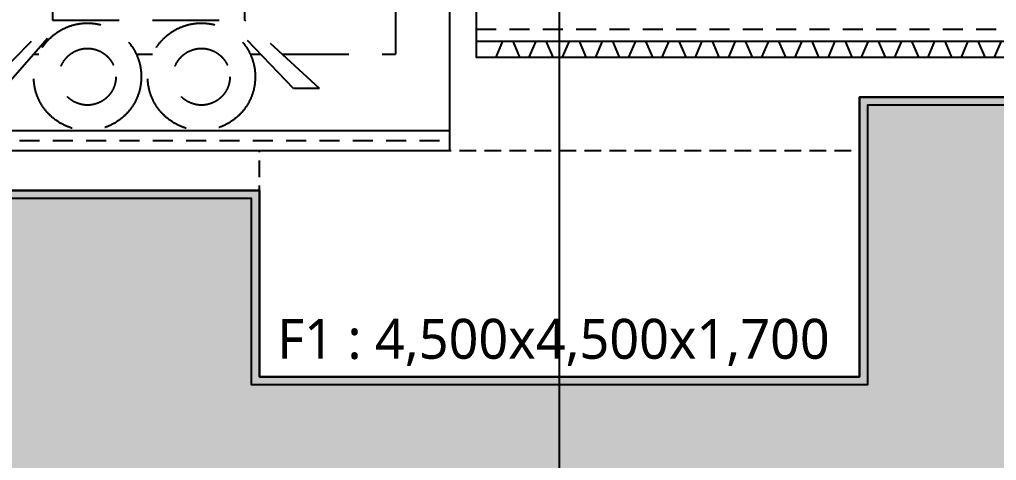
# Model space of a CAD drawing. Header units: millimetres. Extents: x 35054840 to 35483341, y -1288013 to -991013.
# Drawn here: x 35256186 to 35263512, y -1242370 to -1239060 of the extents above; entities that cross this region are included whole.
import ezdxf

# ---------------------------------------------------------------- set-up
doc = ezdxf.new("R2010")
doc.units = ezdxf.units.MM
doc.header["$LTSCALE"] = 1000
doc.header["$MEASUREMENT"] = 0
for name, pattern in [('DASHED', [0.75, 0.5, -0.25]), ('HID', [2.5, 1.5, -1]), ('HIDDEN2', [0.1875, 0.125, -0.0625])]:
    doc.linetypes.add(name, pattern=pattern)
doc.layers.get('0').update_dxf_attribs({"linetype": 'CONTINUOUS'})
doc.layers.get('Defpoints').update_dxf_attribs({"color": 161, "linetype": 'CONTINUOUS'})
for name, color, linetype in [('_LIBR', 1, 'CONTINUOUS'), ('A0-000 XR 단면도$0$250', 250, 'CONTINUOUS'), ('cen', 1, 'CONTINUOUS'), ('con', 2, 'CONTINUOUS'), ('FIN', 9, 'CONTINUOUS'), ('KZ_횡단_계획선', 3, 'CONTINUOUS'), ('SASAC 도면명', 2, 'CONTINUOUS'), ('wire-meshes', 1, 'CONTINUOUS'), ('배수판', 5, 'CONTINUOUS'), ('초평탄', 4, 'CONTINUOUS')]:
    doc.layers.add(name, color=color, linetype=linetype)
doc.layers.add('Defpionits(Foundation)', color=161, linetype='HIDDEN2', plot=False)
doc.styles.add('TE', font='malgun_0.ttf')

# ---------------------------------------------------------------- blocks, each defined once
blk = doc.blocks.new('sdfsgdfdfg')
at = {"layer": 'cen', "ltscale": 0.1}
blk.add_line((34618149.3, -327808.7), (34618149.3, -240915.8), dxfattribs=at)
blk = doc.blocks.new('A$C203B301E')
at = {"layer": '_LIBR', "linetype": 'DASHED'}
for p, q in [((8298.2, 3162.3), (8298.2, 571.8)), ((5727.5, 1000.4), (5727.5, 827.7)), ((7166.5, 1000.4), (7166.5, 827.7)), ((5218.1, 315.3), (5727.5, 829.4)), ((5359.2, 315.3), (5807.7, 827.7)), ((5727.5, 827.7), (7166.5, 827.7)), ((7534.8, 315.3), (7043, 827.7)), ((7730.4, 315.3), (7166.5, 829.4)), ((5583.7, 571.8), (5623.1, 571.8)), ((6355.3, 571.8), (6477.9, 571.8)), ((7210.1, 571.8), (7288.6, 571.8)), ((7449.1, 571.8), (8298.2, 571.8)), ((7730.4, 315.3), (7534.8, 315.3))]:
    blk.add_line(p, q, dxfattribs=at)
for centre, radius in [((5989.2, 403.1), 403.1), ((6844, 403.1), 403.1), ((5989.2, 403.1), 213), ((6844, 403.1), 213)]:
    blk.add_circle(centre, radius, dxfattribs=at)
blk = doc.blocks.new('종단면-기초')
at = {"layer": 'Defpionits(Foundation)'}
blk.add_lwpolyline([(28425, 0), (32925, 0), (32925, -1700), (28425, -1700)], close=True, dxfattribs=at)
at = {"layer": 'Defpionits(Foundation)', "ltscale": 100, "style": 'TE'}
blk.add_text('F1 : 4,500x4,500x1,700', height=300, dxfattribs=at).set_placement((28556.3, -1564.2))

msp = doc.modelspace()

# ---------------------------------------------------------------- hatches: boundary and pattern name
at = {"layer": 'A0-000 XR 단면도$0$250', "ltscale": 0.5}
h = msp.add_hatch(dxfattribs=at)
h.set_pattern_fill('DOTS', color=256, scale=10000)
h.paths.add_polyline_path([(35365540.7, -1228943), (35350034.8, -1228943), (35341932.6, -1228793), (35338216.3, -1228793), (35338216.3, -1228593), (35338186.3, -1228593), (35338186.3, -1241343), (35332186.3, -1241343), (35332186.3, -1239843), (35323186.3, -1239843), (35323186.3, -1241043), (35318286.3, -1241043), (35318286.3, -1239643), (35312361.3, -1239643), (35312361.3, -1241043), (35307561.3, -1241043), (35307561.3, -1239643), (35295636.3, -1239643), (35295636.3, -1241043), (35290836.3, -1241043), (35290836.3, -1239643), (35284486.3, -1239643), (35284486.3, -1241043), (35279986.3, -1241043), (35279986.3, -1239643), (35273486.3, -1239643), (35273486.3, -1241043), (35268986.3, -1241043), (35268986.3, -1239643), (35262486.3, -1239643), (35262486.3, -1241743), (35257986.3, -1241743), (35257986.3, -1240343), (35251686.3, -1240343), (35251686.3, -1242043), (35246786.3, -1242043), (35246786.3, -1240343), (35235761.3, -1240343), (35235761.3, -1241743), (35229561.3, -1241743), (35229561.3, -1240043), (35233486.3, -1240043), (35233486.3, -1239893), (35229561.3, -1239893), (35219391.1, -1240983), (35178527, -1240983), (35178527, -1254393), (35381393.9, -1254393), (35381388.6, -1228943)])

# ---------------------------------------------------------------- linework, layer by layer
at = {"layer": 'con', "ltscale": 0.1, "elevation": 1}
for points in [[(35259411.3, -1238793), (35259611.3, -1238793), (35259611.3, -1239343), (35337386.3, -1239343), (35337386.3, -1228743), (35310811.3, -1228743)], [(35259411.3, -1238793), (35259411.3, -1240043)], [(35268986.3, -1241043), (35268986.3, -1239643), (35262486.3, -1239643)], [(35262486.3, -1241743), (35262486.3, -1239643)]]:
    msp.add_lwpolyline(points, dxfattribs=at)
at = {"layer": 'con', "ltscale": 1000, "elevation": 1}
for points in [[(35235761.3, -1241743), (35229561.3, -1241743), (35229561.3, -1240043), (35233486.3, -1240043), (35233486.3, -1239893), (35233686.3, -1239893), (35233686.3, -1240043), (35259411.3, -1240043)], [(35251686.3, -1242043), (35251686.3, -1240343), (35257986.3, -1240343)], [(35257986.3, -1240343), (35257986.3, -1241743)], [(35257986.3, -1241743), (35262486.3, -1241743)]]:
    msp.add_lwpolyline(points, dxfattribs=at)
at = {"layer": 'Defpoints', "elevation": 1}
msp.add_lwpolyline([(35273486.3, -1241043), (35268986.3, -1241043), (35268986.3, -1239643), (35262486.3, -1239643), (35262486.3, -1241743), (35257986.3, -1241743), (35257986.3, -1240343), (35251686.3, -1240343), (35251686.3, -1242043), (35246786.3, -1242043), (35246786.3, -1240343), (35235761.3, -1240343), (35235761.3, -1241743), (35229561.3, -1241743), (35229561.3, -1240043), (35233486.3, -1240043), (35233486.3, -1239893), (35229561.3, -1239893), (35219391.1, -1240983), (35178527, -1240983)], dxfattribs=at)
at = {"layer": 'FIN', "ltscale": 0.1, "elevation": 1}
for points in [[(35229501.3, -1241743), (35235761.3, -1241743), (35235761.3, -1240343), (35246786.3, -1240343), (35246786.3, -1242043), (35251686.3, -1242043), (35251686.3, -1240343), (35257986.3, -1240343), (35257986.3, -1241743), (35262486.3, -1241743), (35262486.3, -1239643), (35268986.3, -1239643), (35268986.3, -1241043), (35273486.3, -1241043)], [(35273546.3, -1241103), (35268926.3, -1241103), (35268926.3, -1239703), (35262546.3, -1239703), (35262546.3, -1241803), (35257926.3, -1241803), (35257926.3, -1240403), (35251746.3, -1240403), (35251746.3, -1242103), (35246726.3, -1242103), (35246726.3, -1240403), (35235821.3, -1240403), (35235821.3, -1241803), (35229501.3, -1241803)]]:
    msp.add_lwpolyline(points, dxfattribs=at)
at = {"layer": 'FIN', "ltscale": 0.5, "elevation": 1}
msp.add_lwpolyline([(35233686.3, -1239893), (35259411.3, -1239893)], dxfattribs=at)
at = {"layer": 'KZ_횡단_계획선'}
msp.add_lwpolyline([(35178527, -1240983), (35219391.1, -1240983), (35229561.3, -1239893), (35233486.3, -1239893), (35233486.3, -1240043), (35229561.3, -1240043), (35229561.3, -1241743), (35235761.3, -1241743), (35235761.3, -1240343), (35246786.3, -1240343), (35246786.3, -1242043), (35251686.3, -1242043), (35251686.3, -1240343), (35257986.3, -1240343), (35257986.3, -1241743), (35262486.3, -1241743), (35262486.3, -1239643), (35268986.3, -1239643), (35268986.3, -1241043), (35273486.3, -1241043)], dxfattribs=at)
at = {"layer": 'wire-meshes', "linetype": 'HID', "ltscale": 0.1}
msp.add_line((35259611.3, -1239133, 1), (35337386.3, -1239133, 1), dxfattribs=at)
at = {"layer": 'wire-meshes', "linetype": 'HID', "ltscale": 0.1, "elevation": 1}
msp.add_lwpolyline([(35233686.3, -1239968), (35259411.3, -1239968)], dxfattribs=at)
at = {"layer": '배수판', "elevation": 1}
msp.add_lwpolyline([(35259611.3, -1239343), (35259759.4, -1239343), (35259810.7, -1239223), (35259884, -1239223), (35259935.3, -1239343), (35260008.7, -1239343), (35260060, -1239223), (35260133.3, -1239223), (35260184.6, -1239343), (35260257.9, -1239343), (35260309.2, -1239223), (35260382.5, -1239223), (35260433.8, -1239343), (35260507.2, -1239343), (35260558.5, -1239223), (35260631.8, -1239223), (35260683.1, -1239343), (35260756.4, -1239343), (35260807.7, -1239223), (35260881.1, -1239223), (35260932.4, -1239343), (35261005.7, -1239343), (35261057, -1239223), (35261130.3, -1239223), (35261181.6, -1239343), (35261254.9, -1239343), (35261306.2, -1239223), (35261379.6, -1239223), (35261430.9, -1239343), (35261504.2, -1239343), (35261555.5, -1239223), (35261628.8, -1239223), (35261680.1, -1239343), (35261753.4, -1239343), (35261804.7, -1239223), (35261878.1, -1239223), (35261929.4, -1239343), (35262002.7, -1239343), (35262054, -1239223), (35262127.3, -1239223), (35262178.6, -1239343), (35262252, -1239343), (35262303.3, -1239223), (35262376.6, -1239223), (35262427.9, -1239343), (35262501.2, -1239343), (35262552.5, -1239223), (35262625.8, -1239223), (35262677.1, -1239343), (35262750.5, -1239343), (35262801.8, -1239223), (35262875.1, -1239223), (35262926.4, -1239343), (35262999.7, -1239343), (35263051, -1239223), (35263124.3, -1239223), (35263175.6, -1239343), (35263249, -1239343), (35263300.3, -1239223), (35263373.6, -1239223), (35263424.9, -1239343), (35263498.2, -1239343), (35263549.5, -1239223)], dxfattribs=at)
at = {"layer": '초평탄', "ltscale": 0.1}
msp.add_line((35259611.3, -1239223, 1), (35337386.3, -1239223, 1), dxfattribs=at)

# ---------------------------------------------------------------- block references
for name, p in [('sdfsgdfdfg', (642087, -926584.2, 1)), ('A$C203B301E', (35250706, -1239893, 1))]:
    msp.add_blockref(name, p)
at = {"layer": 'SASAC 도면명'}
msp.add_blockref('종단면-기초', (35229561.3, -1240043, 1), dxfattribs=at)

doc.saveas('drawing.dxf')
